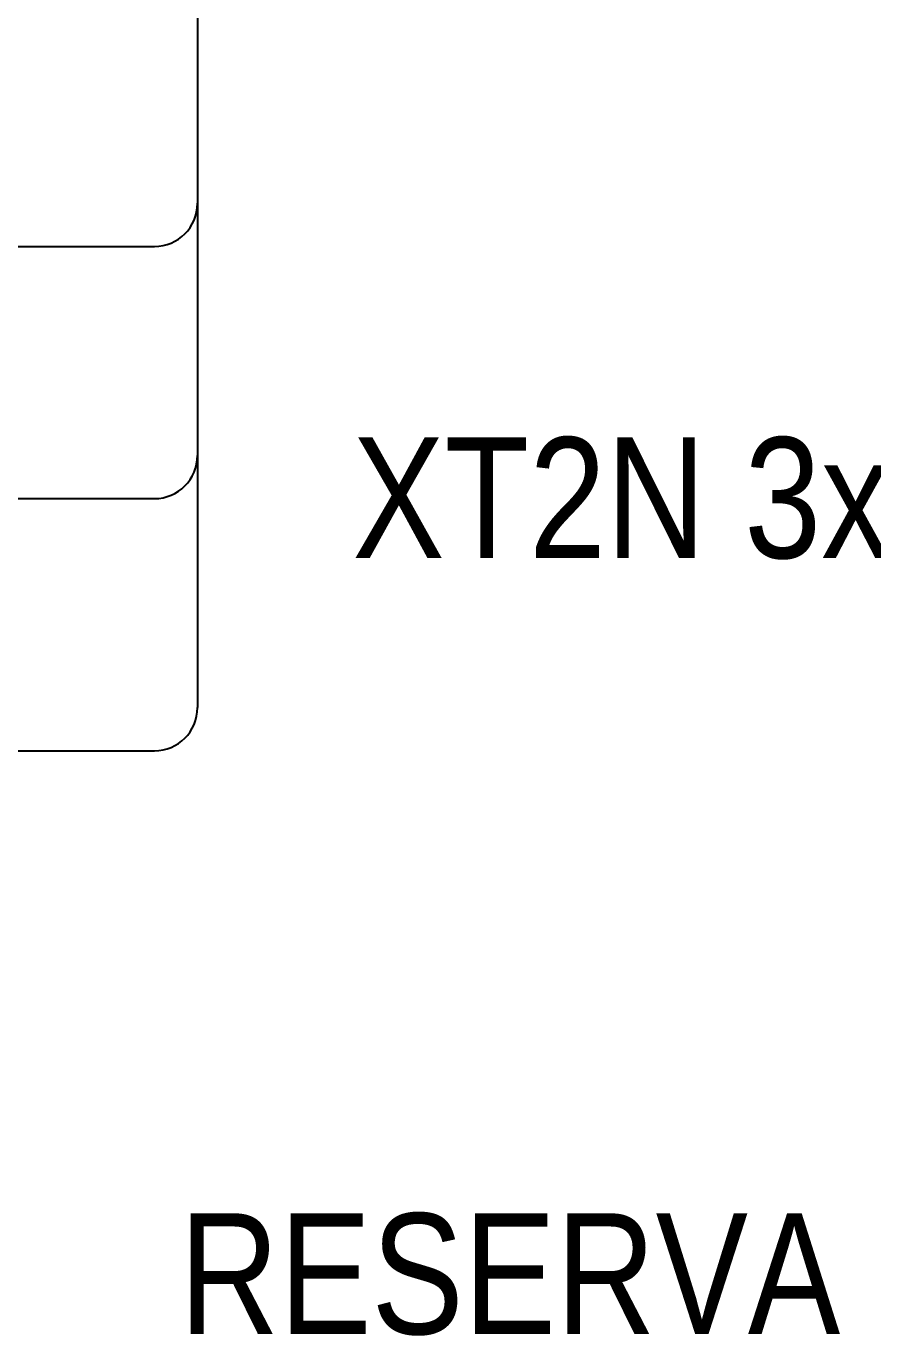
# Model space of a CAD drawing. Header units: millimetres. Extents: x 0 to 840, y -1485 to 297.
# Drawn here: x 99.02 to 108.83, y -128.6 to -113.41 of the extents above; entities that cross this region are included whole.
import ezdxf

# ---------------------------------------------------------------- set-up
doc = ezdxf.new("R2010")
doc.units = ezdxf.units.MM
doc.styles.get("Standard").update_dxf_attribs({"font": 'arial.ttf'})

msp = doc.modelspace()

# ---------------------------------------------------------------- linework, layer by layer
at = {"color": 1}
for p, q in [((101.0017, -105.0116), (101.0017, -121.3147)), ((98.7781, -115.9655), (100.5017, -115.9655)), ((98.7781, -118.8901), (100.5017, -118.8901)), ((98.7781, -121.8147), (100.5017, -121.8147))]:
    msp.add_line(p, q, dxfattribs=at)
for centre in [(100.5017, -115.4655), (100.5017, -118.3901), (100.5017, -121.3147)]:
    msp.add_arc(centre, 0.5, 270, 0, dxfattribs=at)

# ---------------------------------------------------------------- texts
at = {"char_height": 1.4, "width": 11.688192, "attachment_point": 5}
for s, insert in [('{\\fArial Narrow|b0|i0|c0|p34;XT2N 3x32A}', (107.3423, -118.8901)), ('{\\fArial Narrow|b0|i0|c0|p34;RESERVA}', (104.6222, -127.8901))]:
    msp.add_mtext(s, dxfattribs=dict(at, insert=insert))

doc.saveas('drawing.dxf')
